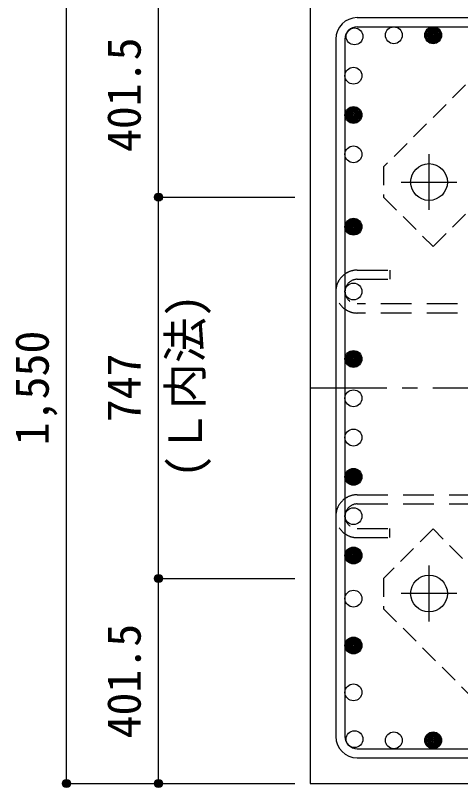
# Model space of a CAD drawing. Units: millimetres at full size, sheet at 1:30. Extents: x -5973 to 5954, y -4195 to 4201.
# Drawn here: x -800 to 72, y -2458 to -946 of the extents above; entities that cross this region are included whole.
import ezdxf
from ezdxf.enums import TextEntityAlignment as Align

# ---------------------------------------------------------------- set-up
doc = ezdxf.new("R2010")
doc.units = ezdxf.units.MM
doc.header["$LTSCALE"] = 30
doc.header["$PDMODE"] = 32
doc.header["$PDSIZE"] = 15
for name, pattern in [('CHAIN1', [8, 5, -1, 1, -1]), ('DASHED1', [1.8, 1.2, -0.6]), ('DASHED2', [3, 2, -1])]:
    doc.linetypes.add(name, pattern=pattern)
for name, color, linetype in [('0-1_躯体線', 2, 'Continuous'), ('0-2_アンカーボルト', 4, 'CHAIN1'), ('0-3_立上り筋', 4, 'Continuous'), ('0-4_フープ筋', 7, 'Continuous'), ('0-7_文字', 4, 'Continuous'), ('0-9_プレート', 4, 'DASHED1'), ('0-C', 7, 'DASHED2'), ('0-D_寸法', 4, 'Continuous')]:
    doc.layers.add(name, color=color, linetype=linetype)
doc.styles.add('ＭＳ ゴシック', font='')
doc.styles.get('ＭＳ ゴシック').set_extended_font_data('MS Gothic')

msp = doc.modelspace()

# ---------------------------------------------------------------- linework, layer by layer
at = {"layer": '0-1_躯体線'}
for p, q in [((-222.56, -899.89), (-222.56, -2449.89)), ((-222.56, -2449.89), (237.94, -2449.89))]:
    msp.add_line(p, q, dxfattribs=at)
at = {"layer": '0-2_アンカーボルト'}
for p, q in [((9.94, -1326.6), (9.94, -1217.1)), ((-44.87, -1271.89), (64.63, -1271.89)), ((9.94, -2132.7), (9.94, -2023.2)), ((64.64, -2077.89), (-44.86, -2077.89))]:
    msp.add_line(p, q, dxfattribs=at)
at = {"layer": '0-2_アンカーボルト', "color": 3, "linetype": 'Continuous'}
for centre in [(9.94, -1271.89), (9.94, -2077.89)]:
    msp.add_circle(centre, 36, dxfattribs=at)
at = {"layer": '0-3_立上り筋', "color": 3}
for centre in [(-135.87, -986.59), (-58.87, -984.39), (18.13, -984.39), (-138.06, -1063.59), (-138.06, -1140.59), (-138.06, -1217.59), (-138.06, -1359.39), (-138.06, -1486.41), (-138.06, -1618.39), (-138.06, -1695.39), (-138.06, -1772.39), (-138.06, -1849.39), (-138.06, -1926.39), (-138.06, -2003.39), (-138.06, -2087.88), (-138.06, -2179.65), (-138.06, -2271.42), (-135.87, -2363.2), (-58.87, -2365.39), (18.13, -2365.39)]:
    msp.add_circle(centre, 16.5, dxfattribs=at)
at = {"layer": '0-3_立上り筋'}
for centre, radius in [((18.13, -984.39), 14.85), ((18.13, -984.39), 13.2), ((18.13, -984.39), 11.55), ((18.13, -984.39), 9.9), ((18.13, -984.39), 8.25), ((18.13, -984.39), 6.6), ((18.13, -984.39), 4.95), ((18.13, -984.39), 3.3), ((18.13, -984.39), 1.65), ((-138.06, -1140.59), 14.85), ((-138.06, -1140.59), 13.2), ((-138.06, -1140.59), 11.55), ((-138.06, -1140.59), 9.9), ((-138.06, -1140.59), 8.25), ((-138.06, -1140.59), 6.6), ((-138.06, -1140.59), 4.95), ((-138.06, -1140.59), 3.3), ((-138.06, -1140.59), 1.65), ((-138.06, -1359.39), 14.85), ((-138.06, -1359.39), 13.2), ((-138.06, -1359.39), 11.55), ((-138.06, -1359.39), 9.9), ((-138.06, -1359.39), 8.25), ((-138.06, -1359.39), 6.6), ((-138.06, -1359.39), 4.95), ((-138.06, -1359.39), 3.3), ((-138.06, -1359.39), 1.65), ((-138.06, -1618.39), 14.85), ((-138.06, -1618.39), 13.2), ((-138.06, -1618.39), 11.55), ((-138.06, -1618.39), 9.9), ((-138.06, -1618.39), 8.25), ((-138.06, -1618.39), 6.6), ((-138.06, -1618.39), 4.95), ((-138.06, -1618.39), 3.3), ((-138.06, -1618.39), 1.65), ((-138.06, -1849.39), 14.85), ((-138.06, -1849.39), 13.2), ((-138.06, -1849.39), 11.55), ((-138.06, -1849.39), 9.9), ((-138.06, -1849.39), 8.25), ((-138.06, -1849.39), 6.6), ((-138.06, -1849.39), 4.95), ((-138.06, -1849.39), 3.3), ((-138.06, -1849.39), 1.65), ((-138.06, -2003.39), 14.85), ((-138.06, -2003.39), 13.2), ((-138.06, -2003.39), 11.55), ((-138.06, -2003.39), 9.9), ((-138.06, -2003.39), 8.25), ((-138.06, -2003.39), 6.6), ((-138.06, -2003.39), 4.95), ((-138.06, -2003.39), 3.3), ((-138.06, -2003.39), 1.65), ((-138.06, -2179.65), 14.85), ((-138.06, -2179.65), 13.2), ((-138.06, -2179.65), 11.55), ((-138.06, -2179.65), 9.9), ((-138.06, -2179.65), 8.25), ((-138.06, -2179.65), 6.6), ((-138.06, -2179.65), 4.95), ((-138.06, -2179.65), 3.3), ((-138.06, -2179.65), 1.65), ((18.13, -2365.39), 14.85), ((18.13, -2365.39), 13.2), ((18.13, -2365.39), 11.55), ((18.13, -2365.39), 9.9), ((18.13, -2365.39), 8.25), ((18.13, -2365.39), 6.6), ((18.13, -2365.39), 4.95), ((18.13, -2365.39), 3.3), ((18.13, -2365.39), 1.65)]:
    msp.add_circle(centre, radius, dxfattribs=at)
at = {"layer": '0-4_フープ筋'}
for p, q in [((-130.56, -949.89), (1235.44, -949.89)), ((-130.56, -967.89), (1235.44, -967.89)), ((-172.56, -991.89), (-172.56, -2357.89)), ((-154.56, -991.89), (-154.56, -2357.89)), ((-130.56, -2381.89), (1235.44, -2381.89)), ((-130.56, -2399.89), (1235.44, -2399.89))]:
    msp.add_line(p, q, dxfattribs=at)
for centre, radius, start, end in [((-130.56, -991.89), 42, 90, 180), ((-130.56, -991.89), 24, 90, 180), ((-130.56, -2357.89), 42, 180, 270), ((-130.56, -2357.89), 24, 180, 270)]:
    msp.add_arc(centre, radius, start, end, dxfattribs=at)
at = {"layer": '0-9_プレート'}
for points in [[(179.84, -1236.39), (275.94, -1140.3), (179.04, -1043.4), (119.64, -1043.4), (-79.07, -1242.09), (-79.07, -1301.5), (17.84, -1398.4), (113.94, -1302.3)], [(113.94, -2047.49), (17.84, -1951.4), (-79.06, -2048.3), (-79.06, -2107.69), (119.64, -2306.4), (179.04, -2306.4), (275.94, -2209.5), (179.84, -2113.39)]]:
    msp.add_lwpolyline(points, dxfattribs=at)
at = {"layer": '0-C'}
for p, q in [((-130.56, -1462.41), (-66.56, -1462.41)), ((1235.44, -1510.41), (-130.56, -1510.41)), ((1235.44, -1528.41), (-130.56, -1528.41)), ((-130.56, -1884.39), (1235.44, -1884.39)), ((-130.56, -1902.39), (1235.44, -1902.39)), ((-130.56, -1950.39), (-66.56, -1950.39)), ((-66.56, -1968.39), (-66.56, -1950.39)), ((-130.56, -1968.39), (-66.56, -1968.39))]:
    msp.add_line(p, q, dxfattribs=at)
msp.add_lwpolyline([(-130.56, -1444.41), (-66.56, -1444.41), (-66.56, -1462.41)], dxfattribs=at)
for centre, radius in [((-130.56, -1486.41), 42), ((-130.56, -1486.41), 24), ((-130.56, -1926.39), 42), ((-130.56, -1926.39), 24)]:
    msp.add_arc(centre, radius, 90, 270, dxfattribs=at)
at = {"layer": '0-D_寸法'}
for p, q in [((-699.6, -2449.89), (-699.6, -899.89)), ((-519.6, -2048.39), (-519.6, -1301.39)), ((-519.6, -1301.39), (-252.56, -1301.39)), ((-519.6, -2449.89), (-519.6, -2048.39)), ((-519.6, -2048.39), (-252.56, -2048.39)), ((-699.6, -2449.89), (-519.6, -2449.89)), ((-519.6, -2449.89), (-252.56, -2449.89))]:
    msp.add_line(p, q, dxfattribs=at)
at = {"layer": '0-D_寸法', "linetype": 'CHAIN1'}
msp.add_line((-222.56, -1674.89), (1327.44, -1674.89), dxfattribs=at)
at = {"layer": '0-D_寸法'}
msp.add_lwpolyline([(-519.6, -1301.39), (-519.6, -899.89), (-252.56, -899.89)], dxfattribs=at)
for centre, radius in [((-519.6, -1301.39), 8), ((-519.6, -1301.39), 7.2), ((-519.6, -1301.39), 6.4), ((-519.6, -1301.39), 5.6), ((-519.6, -1301.39), 4.8), ((-519.6, -1301.39), 4), ((-519.6, -1301.39), 3.2), ((-519.6, -1301.39), 2.4), ((-519.6, -1301.39), 1.6), ((-519.6, -1301.39), 0.8), ((-519.6, -2048.39), 8), ((-519.6, -2048.39), 7.2), ((-519.6, -2048.39), 6.4), ((-519.6, -2048.39), 5.6), ((-519.6, -2048.39), 4.8), ((-519.6, -2048.39), 4), ((-519.6, -2048.39), 3.2), ((-519.6, -2048.39), 2.4), ((-519.6, -2048.39), 1.6), ((-519.6, -2048.39), 0.8), ((-699.6, -2449.89), 8), ((-699.6, -2449.89), 7.2), ((-699.6, -2449.89), 6.4), ((-699.6, -2449.89), 5.6), ((-699.6, -2449.89), 4.8), ((-699.6, -2449.89), 4), ((-699.6, -2449.89), 3.2), ((-699.6, -2449.89), 2.4), ((-699.6, -2449.89), 1.6), ((-699.6, -2449.89), 0.8), ((-519.6, -2449.89), 8), ((-519.6, -2449.89), 7.2), ((-519.6, -2449.89), 6.4), ((-519.6, -2449.89), 5.6), ((-519.6, -2449.89), 4.8), ((-519.6, -2449.89), 4), ((-519.6, -2449.89), 3.2), ((-519.6, -2449.89), 2.4), ((-519.6, -2449.89), 1.6), ((-519.6, -2449.89), 0.8)]:
    msp.add_circle(centre, radius, dxfattribs=at)
at = {"layer": '0-D_寸法', "color": 7}
for p in [(-519.6, -1301.39), (-519.6, -1301.39), (-519.6, -2048.39), (-519.6, -2048.39), (-699.6, -2449.89), (-519.6, -2449.89), (-519.6, -2449.89)]:
    msp.add_point(p, dxfattribs=at)

# ---------------------------------------------------------------- texts
at = {"layer": '0-7_文字', "style": 'ＭＳ ゴシック'}
msp.add_text('(Ｌ内法)', height=65.98, rotation=90, dxfattribs=at).set_placement((-414.55, -1851.49), align=Align.BOTTOM_LEFT)
at = {"layer": '0-D_寸法', "style": 'ＭＳ ゴシック'}
for s, p in [('401.5', (-534.6, -1213.14)), ('1,550', (-714.6, -1787.39)), ('747', (-534.6, -1742.39)), ('401.5', (-534.6, -2361.64))]:
    msp.add_text(s, height=65.98, rotation=90, dxfattribs=at).set_placement(p, align=Align.BOTTOM_LEFT)

doc.saveas('drawing.dxf')
